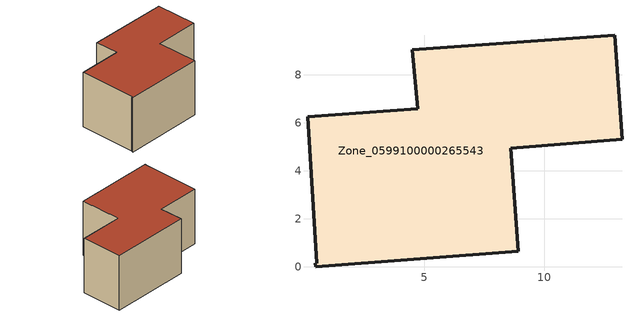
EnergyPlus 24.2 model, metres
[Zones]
Zone_0599100000265543
 floor ground (C_G): 4.5,9.05 12.95,9.64 13.25,5.3 8.6,4.95 8.93,0.65 0.47,0 0.47,0.14 0.52,0.14 0.13,6.24 4.72,6.59 z0
 wall outside (C_F): 0.47,0.14 0.47,0 8.93,0.65 8.6,4.95 13.25,5.3 12.95,9.64 4.5,9.05 4.72,6.59 0.13,6.24 0.52,0.14 0.47,0.14 z0:5.89
 roof outside (C_R): 0.52,0.14 0.47,0.14 0.47,0 8.93,0.65 8.6,4.95 13.25,5.3 12.95,9.64 4.5,9.05 4.72,6.59 0.13,6.24 z5.89
[BUILDING]
Pand.0599100000265543: North Axis=0; Terrain=City; Loads Convergence Tolerance Value=0.04; Temperature Convergence Tolerance Value=0.4; Solar Distribution=FullExterior; Maximum Number of Warmup Days=25; Minimum Number of Warmup Days=1
[Site:Location]
Rotterdam.The.Hague.AP_ZH_NLD Design_Conditions: Latitude=51.96; Longitude=4.45; Time Zone=1; Elevation=-4.5
[SITE:GROUNDTEMPERATURE:BUILDINGSURFACE]
18, 18, 18, 18, 18, 18, 18, 18, 18, 18, 18, 18
[MATERIAL] Thermal Absorptance=0.9; Solar Absorptance=0.7; Visible Absorptance=0.7
Name | Roughness | Thickness | Conductivity | Density | Specific Heat
G.TC.1946-1964 | MediumSmooth | 0.15 | 1 | 540 | 1210
F.TC.1946-1964 | Rough | 0.3 | 0.857143 | 1920 | 840
R.TC.1946-1964 | MediumRough | 0.2 | 0.235294 | 1500 | 1000
[CONSTRUCTION]
C_G: G.TC.1946-1964
C_F: F.TC.1946-1964
C_R: R.TC.1946-1964
[ZONE]
Zone_0599100000265543: Type=1; Multiplier=1; Ceiling Height=Autocalculate; Volume=Autocalculate; Floor Area=autocalculate; Part of Total Floor Area=Yes
[ZONEINFILTRATION:DESIGNFLOWRATE]
Infil_Zone_0599100000265543: Zone or ZoneList or Space or SpaceList=Zone_0599100000265543; Schedule=AlwaysOn; Design Flow Rate Calculation Method=Flow/Area; Flow Rate per Floor Area=0.003; Constant Term Coefficient=1; Temperature Term Coefficient=0; Velocity Term Coefficient=0; Velocity Squared Term Coefficient=0
[HVACTEMPLATE:ZONE:IDEALLOADSAIRSYSTEM]
Zone_0599100000265543: Maximum Heating Supply Air Temperature=50; Minimum Cooling Supply Air Temperature=13; Maximum Heating Supply Air Humidity Ratio=0.0156; Minimum Cooling Supply Air Humidity Ratio=0.0077; Heating Limit=NoLimit; Cooling Limit=NoLimit; Dehumidification Control Type=ConstantSensibleHeatRatio; Cooling Sensible Heat Ratio=0.7; Dehumidification Setpoint=60; Humidification Control Type=None; Humidification Setpoint=30; Outdoor Air Method=None; Outdoor Air Flow Rate per Person=0.00944; Outdoor Air Flow Rate per Zone Floor Area=0; Outdoor Air Flow Rate per Zone=0; Demand Controlled Ventilation Type=None; Outdoor Air Economizer Type=NoEconomizer; Heat Recovery Type=None; Sensible Heat Recovery Effectiveness=0.7; Latent Heat Recovery Effectiveness=0.65
[ZONECONTROL:THERMOSTAT]
ThermostatControl_Zone_0599100000265543: Zone or ZoneList=Zone_0599100000265543; Control Type Schedule=DualSetpointControlType; Control 1=Thermostat_Zone_0599100000265543; Temperature Difference Between Cutout And Setpoint=0
[THERMOSTATSETPOINT:DUALSETPOINT]
Thermostat_Zone_0599100000265543: Heating Setpoint Temperature Schedule=HeatingSetpoint_Zone_0599100000265543; Cooling Setpoint Temperature Schedule=CoolingSetpoint_Zone_0599100000265543
[SCHEDULE:COMPACT]
HeatingSetpoint_Zone_0599100000265543: Through: 12/31, For: AllDays, Until: 24:00, 21
CoolingSetpoint_Zone_0599100000265543: Through: 12/31, For: AllDays, Until: 24:00, 24
DualSetpointControlType: Through: 12/31, For: AllDays, Until: 24:00, 4
AlwaysOn: Through: 12/31, For: AllDays, Until: 24:00, 1
